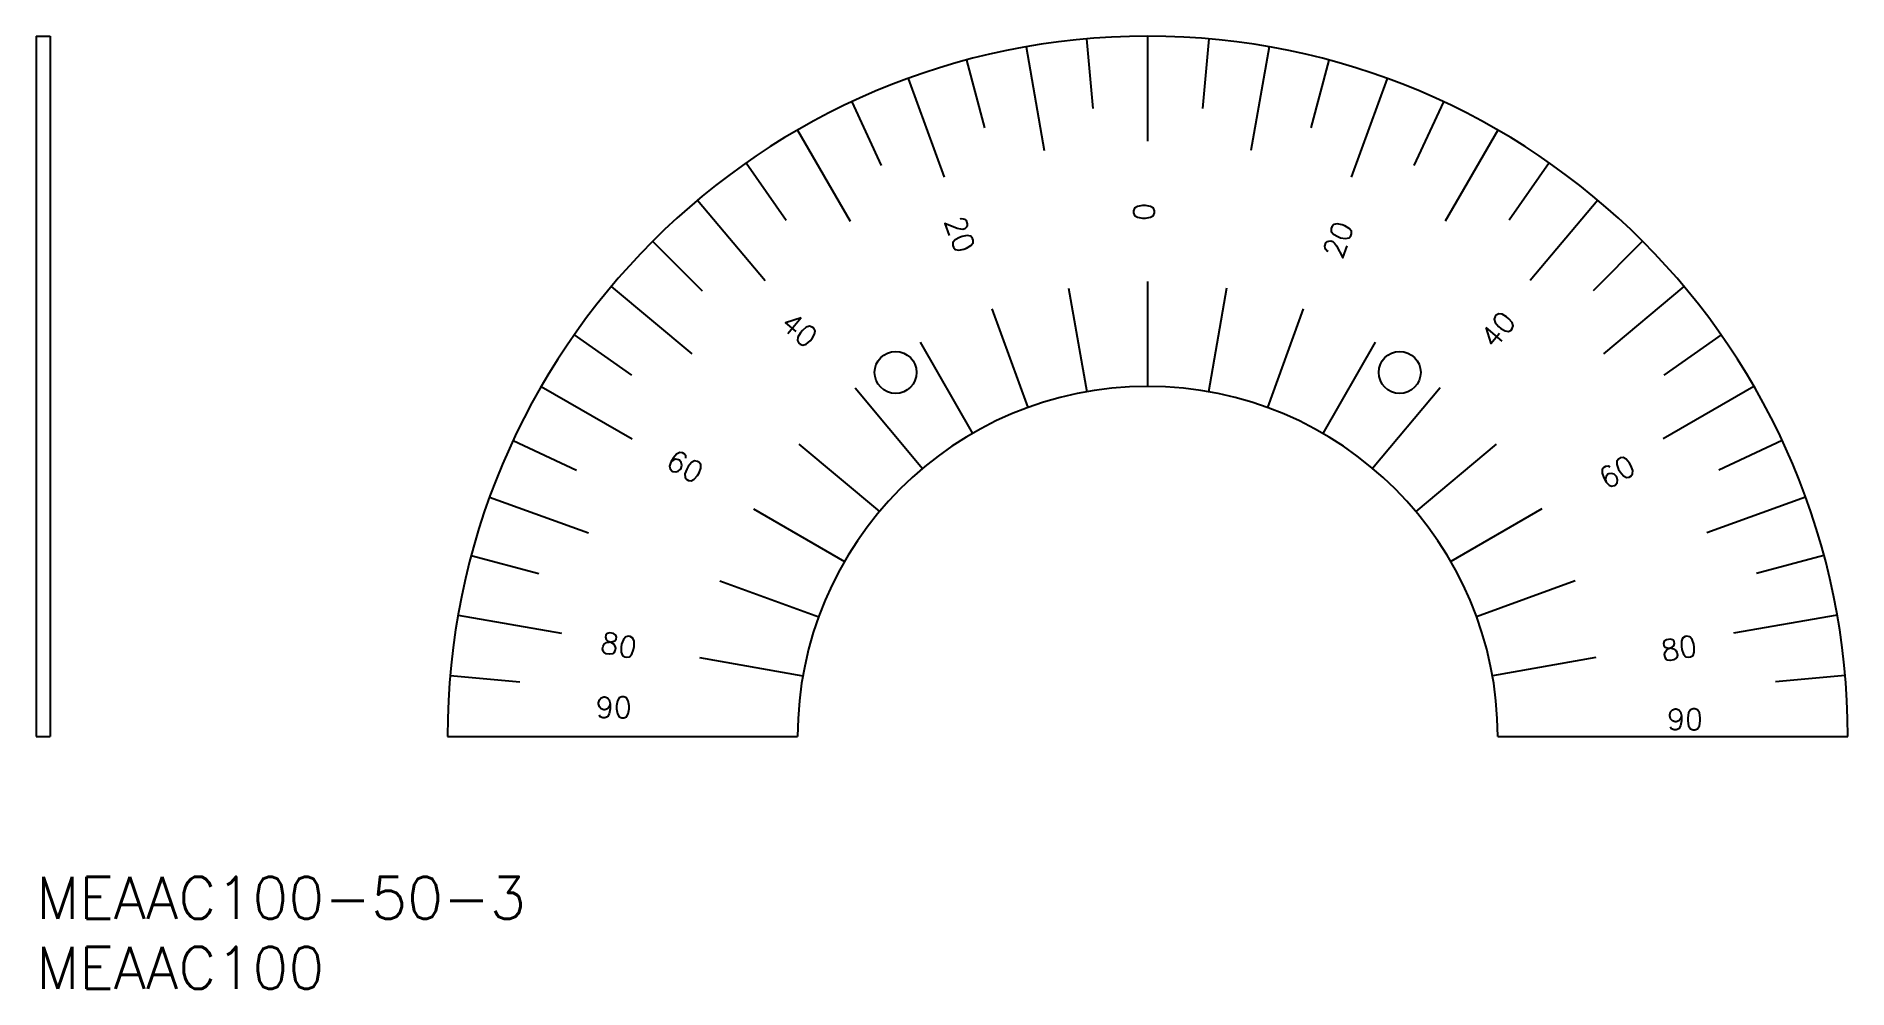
# Model space of a CAD drawing. Extents: x 0 to 129, y -8 to 60.
import ezdxf

# ---------------------------------------------------------------- set-up
doc = ezdxf.new("R2010")
doc.units = 0
doc.header["$LTSCALE"] = 0.5
doc.layers.add('MSM_CONTINUOUS', color=7, linetype='CONTINUOUS')
doc.layers.add('MSM_PART_NUMBER', color=7, linetype='CONTINUOUS')
doc.styles.get("Standard").update_dxf_attribs({"font": 'txt.shx', "height": 3, "bigfont": 'bigfont.shx'})

# ---------------------------------------------------------------- blocks, each defined once
blk = doc.blocks.new('*U2')
at = {"layer": 'MSM_PART_NUMBER'}
blk.add_text('MEAAC100-50-3', height=3, dxfattribs=at).set_placement((0, -3))
blk = doc.blocks.new('*U3')
at = {"layer": 'MSM_PART_NUMBER'}
blk.add_text('MEAAC100', height=3, dxfattribs=at).set_placement((0, -8))

msp = doc.modelspace()

# ---------------------------------------------------------------- linework, layer by layer
at = {"layer": 'MSM_CONTINUOUS'}
for p, q in [((0, 60), (1, 60)), ((0, 60), (0, 10)), ((1, 60), (1, 10)), ((75.01, 59.81), (75.45, 54.83)), ((79.37, 60), (79.37, 52.5)), ((83.73, 59.81), (83.29, 54.83)), ((66.43, 58.3), (67.72, 53.47)), ((70.69, 59.24), (71.99, 51.85)), ((88.05, 59.24), (86.75, 51.85)), ((92.31, 58.3), (91.02, 53.47)), ((62.27, 56.98), (64.83, 49.94)), ((96.47, 56.98), (93.9, 49.94)), ((58.24, 55.32), (60.35, 50.78)), ((100.5, 55.32), (98.39, 50.78)), ((54.37, 53.3), (58.12, 46.81)), ((104.37, 53.3), (100.62, 46.81)), ((50.69, 50.96), (53.56, 46.86)), ((108.05, 50.96), (105.18, 46.86)), ((47.23, 48.3), (52.05, 42.56)), ((111.51, 48.3), (106.69, 42.56)), ((44.01, 45.36), (47.55, 41.82)), ((114.72, 45.36), (111.19, 41.82)), ((41.07, 42.14), (46.81, 37.32)), ((73.73, 42.01), (75.03, 34.62)), ((79.37, 42.5), (79.37, 35)), ((85.01, 42.01), (83.71, 34.62)), ((117.67, 42.14), (111.93, 37.32)), ((68.25, 40.54), (70.82, 33.49)), ((90.48, 40.54), (87.92, 33.49)), ((38.41, 38.68), (42.51, 35.81)), ((63.12, 38.15), (66.87, 31.65)), ((95.62, 38.15), (91.87, 31.65)), ((120.33, 38.68), (116.23, 35.81)), ((36.07, 35), (42.56, 31.25)), ((122.67, 35), (116.18, 31.25)), ((58.48, 34.9), (63.3, 29.15)), ((100.26, 34.9), (95.44, 29.15)), ((34.05, 31.13), (38.59, 29.02)), ((124.68, 31.13), (120.15, 29.02)), ((54.47, 30.89), (60.22, 26.07)), ((104.27, 30.89), (98.52, 26.07)), ((32.38, 27.1), (39.43, 24.54)), ((51.22, 26.25), (57.72, 22.5)), ((107.51, 26.25), (101.02, 22.5)), ((126.35, 27.1), (119.31, 24.54)), ((31.07, 22.94), (35.9, 21.65)), ((127.67, 22.94), (122.84, 21.65)), ((48.83, 21.12), (55.88, 18.55)), ((109.91, 21.12), (102.86, 18.55)), ((30.13, 18.68), (37.51, 17.38)), ((128.61, 18.68), (121.22, 17.38)), ((47.36, 15.64), (54.75, 14.34)), ((111.38, 15.64), (103.99, 14.34)), ((29.56, 14.36), (34.54, 13.92)), ((129.18, 14.36), (124.2, 13.92)), ((0, 10), (1, 10)), ((29.37, 10), (54.37, 10)), ((104.37, 10), (129.37, 10))]:
    msp.add_line(p, q, dxfattribs=at)
for centre in [(61.37, 36), (97.37, 36)]:
    msp.add_circle(centre, 1.5, dxfattribs=at)
for radius in [50, 25]:
    msp.add_arc((79.37, 10), radius, 0, 180, dxfattribs=at)

# ---------------------------------------------------------------- block references
for name in ['*U2', '*U3']:
    msp.add_blockref(name, (0, 0), dxfattribs=at)

# ---------------------------------------------------------------- texts
for s, rotation, p in [('0', 270, (78.37, 48.11)), ('20', 290, (64.82, 46.81)), ('20', 70, (93.25, 44.01)), ('40', 50, (104.13, 37.6)), ('40', 320, (53.03, 39.29)), ('60', 330, (44.85, 29.28)), ('60', 30, (112.15, 27.6)), ('80', 350, (40.2, 16.01)), ('80', 10, (116.18, 15.34))]:
    msp.add_text(s, height=1.5, rotation=rotation, dxfattribs=at).set_placement(p)
for p in [(39.96, 11.33), (116.46, 10.48)]:
    msp.add_text('90', height=1.5, dxfattribs=at).set_placement(p)

doc.saveas('drawing.dxf')
